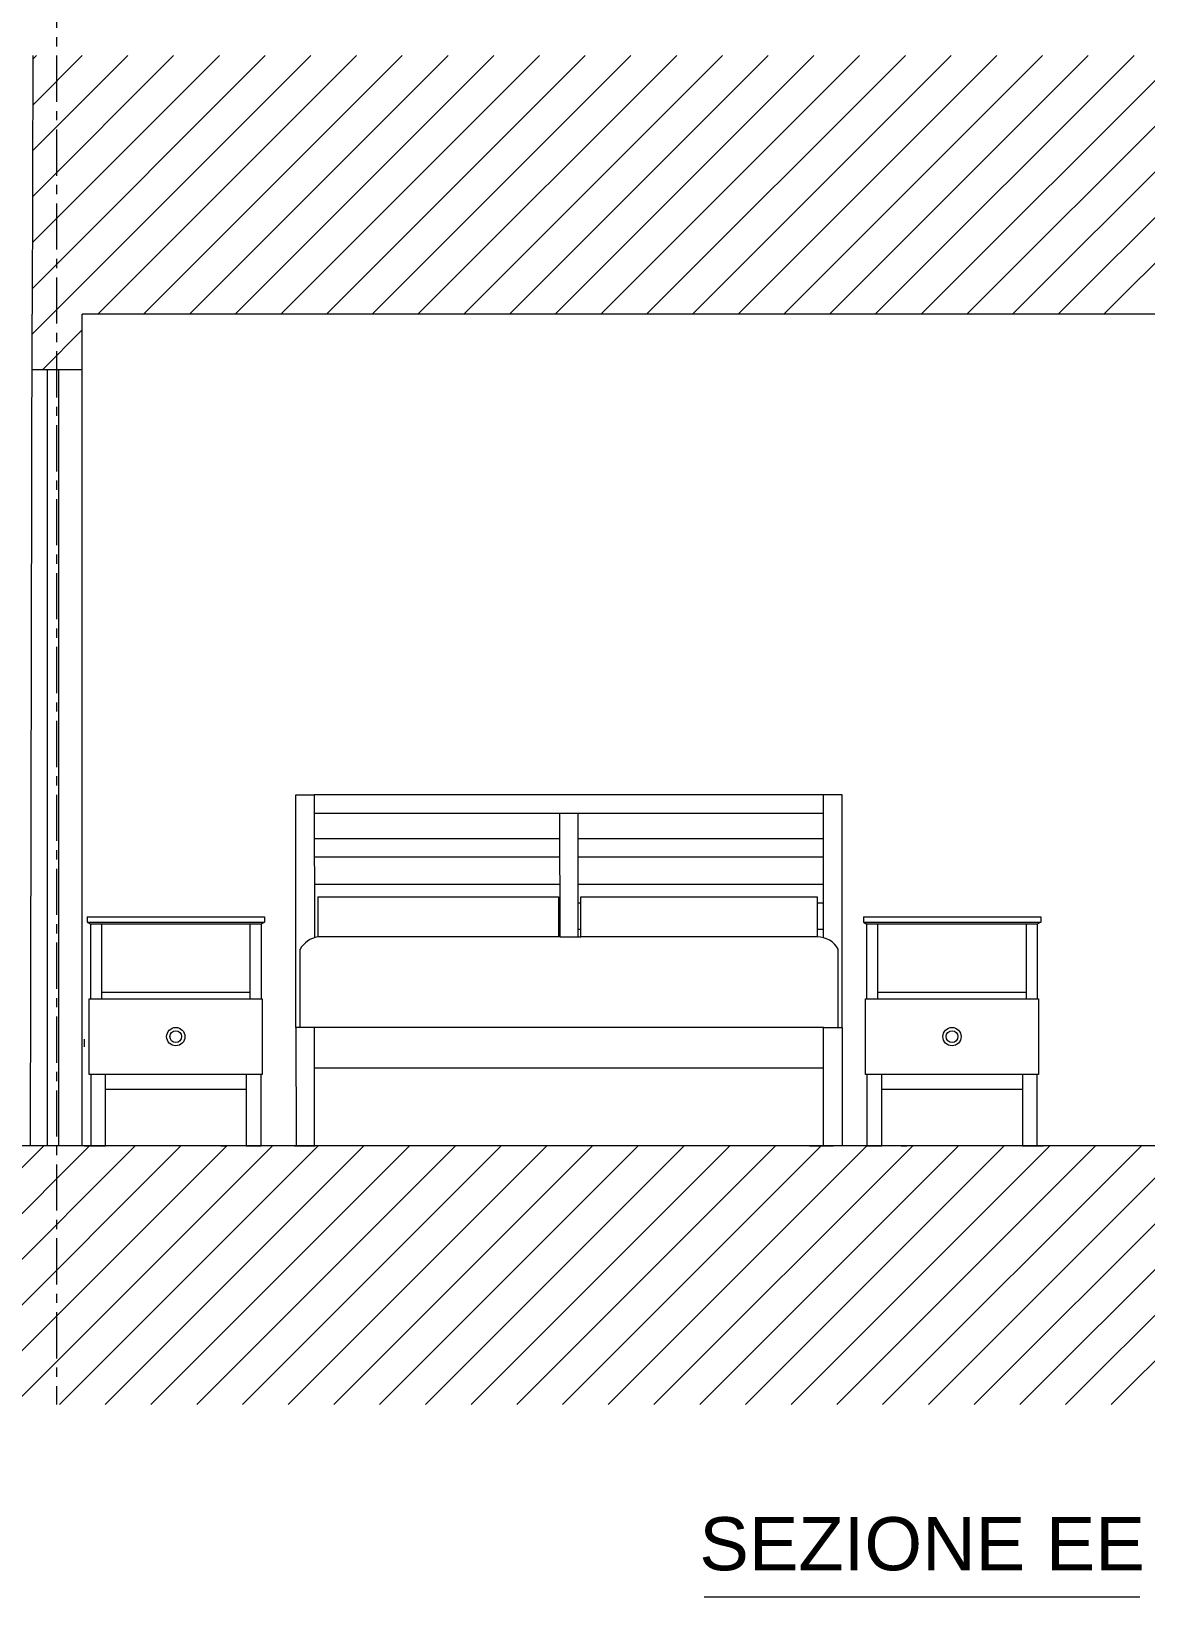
# Model space of a CAD drawing. Header units: centimetres. Extents: x 5667 to 17750, y 274 to 6203.
# Drawn here: x 10971.9 to 11273.5, y 5518 to 5941.6 of the extents above; entities that cross this region are included whole.
import ezdxf

# ---------------------------------------------------------------- set-up
doc = ezdxf.new("R2010")
doc.units = ezdxf.units.CM
doc.header["$MEASUREMENT"] = 0
doc.linetypes.add('CENTERX2', pattern=[4, 2.5, -0.5, 0.5, -0.5])
for name, color, linetype, lineweight in [('A-DOOR-FULL', 4, 'Continuous', 9), ('A-FURN', 8, 'Continuous', 9), ('A-WALL-FULL', 7, 'Continuous', 20), ('G-ANNO-DIM', 3, 'Continuous', 9)]:
    doc.layers.add(name, color=color, linetype=linetype, lineweight=lineweight)
doc.styles.add('underline', font='arial.ttf')

msp = doc.modelspace()

# ---------------------------------------------------------------- linework, layer by layer
at = {"layer": 'A-DOOR-FULL'}
for p, q in [((10976.18, 5849.99), (10976.18, 5639.99)), ((10979.39, 5639.99), (10979.39, 5849.99))]:
    msp.add_line(p, q, dxfattribs=at)
at = {"layer": 'A-FURN'}
for p, q in [((11043.47, 5671.99), (11043.47, 5734.99)), ((11043.47, 5734.99), (11048.47, 5734.99)), ((11186.29, 5734.99), (11048.47, 5734.99)), ((11048.47, 5734.99), (11048.51, 5696.32)), ((11191.29, 5734.99), (11186.29, 5734.99)), ((11186.29, 5696.32), (11186.29, 5734.99)), ((11191.29, 5671.99), (11191.29, 5734.99)), ((11048.48, 5729.99), (11186.29, 5729.99)), ((11115.03, 5696.57), (11114.92, 5729.99)), ((11119.92, 5696.57), (11119.92, 5729.99)), ((11048.49, 5723.18), (11114.92, 5723.18)), ((11119.92, 5723.18), (11186.29, 5723.18)), ((11048.49, 5718.18), (11114.92, 5718.18)), ((11119.92, 5718.18), (11186.29, 5718.18)), ((11048.51, 5710.76), (11114.92, 5710.76)), ((11119.92, 5710.76), (11186.3, 5710.76)), ((11049.45, 5707.36), (11114.54, 5707.36)), ((11049.45, 5707.36), (11049.45, 5696.57)), ((11114.54, 5707.36), (11114.54, 5696.57)), ((11114.54, 5705.76), (11115, 5705.76)), ((11119.92, 5705.76), (11120.61, 5705.76)), ((11120.61, 5707.36), (11184.6, 5707.36)), ((11120.61, 5696.56), (11120.61, 5707.36)), ((11184.6, 5707.36), (11184.6, 5696.57)), ((11184.6, 5705.76), (11186.3, 5705.76)), ((10987.03, 5701.99), (11035.03, 5701.99)), ((10987.03, 5701.99), (10987.03, 5700.49)), ((11035.03, 5701.99), (11035.03, 5700.49)), ((11197.08, 5701.99), (11245.08, 5701.99)), ((11197.08, 5701.99), (11197.08, 5700.49)), ((11245.08, 5701.99), (11245.08, 5700.49)), ((10987.03, 5700.49), (10987.99, 5699.99)), ((10987.03, 5700.49), (11035.03, 5700.49)), ((11034.07, 5699.99), (10987.99, 5699.99)), ((11035.03, 5700.49), (11034.07, 5699.99)), ((11114.54, 5698.67), (11115.02, 5698.67)), ((11119.92, 5698.67), (11120.61, 5698.67)), ((11184.6, 5698.67), (11186.32, 5698.67)), ((11197.08, 5700.49), (11198.04, 5699.99)), ((11197.08, 5700.49), (11245.08, 5700.49)), ((11244.12, 5699.99), (11198.04, 5699.99)), ((11245.08, 5700.49), (11244.12, 5699.99)), ((11044.65, 5671.99), (11044.65, 5693.2)), ((11115.03, 5696.57), (11049.45, 5696.57)), ((11115.03, 5696.57), (11120.61, 5696.57)), ((11184.6, 5696.57), (11120.61, 5696.56)), ((11190.28, 5672), (11190.28, 5693.21)), ((10990.88, 5681.56), (11031.18, 5681.56)), ((11200.93, 5681.56), (11241.22, 5681.56)), ((11043.47, 5671.99), (11043.56, 5639.99)), ((11048.56, 5671.99), (11043.47, 5671.99)), ((11186.29, 5671.99), (11048.56, 5671.99)), ((11048.56, 5639.99), (11048.56, 5671.99)), ((11186.29, 5639.99), (11186.29, 5671.99)), ((11186.29, 5671.99), (11191.29, 5671.99)), ((11191.29, 5671.99), (11191.29, 5639.99)), ((10986.24, 5668.82), (10986.24, 5666.82)), ((10987.99, 5659.31), (10987.99, 5639.99)), ((10991.99, 5639.99), (10991.99, 5659.31)), ((11030.07, 5659.31), (11030.07, 5639.99)), ((11034.07, 5639.99), (11034.07, 5659.31)), ((11186.29, 5660.99), (11048.56, 5660.99)), ((11198.04, 5659.31), (11198.04, 5639.99)), ((11202.04, 5639.99), (11202.04, 5659.31)), ((11240.12, 5659.31), (11240.12, 5639.99)), ((11244.12, 5639.99), (11244.12, 5659.31)), ((10991.99, 5655.31), (11030.07, 5655.31)), ((11202.04, 5655.31), (11240.12, 5655.31)), ((10986.24, 5639.99), (10987.82, 5639.99)), ((10987.99, 5639.99), (10991.99, 5639.99)), ((11023.17, 5639.99), (11024.74, 5639.99)), ((11030.07, 5639.99), (11034.07, 5639.99)), ((11043.14, 5639.99), (11048.77, 5639.99)), ((11043.14, 5639.99), (11048.77, 5639.99)), ((11043.56, 5639.99), (11048.56, 5639.99)), ((11182.52, 5639.99), (11188.87, 5639.99)), ((11191.29, 5639.99), (11186.29, 5639.99)), ((11198.04, 5639.99), (11202.04, 5639.99)), ((11207.27, 5639.99), (11208.85, 5639.99)), ((11240.12, 5639.99), (11244.12, 5639.99)), ((11244.2, 5639.99), (11245.77, 5639.99))]:
    msp.add_line(p, q, dxfattribs=at)
for points in [[(10987.99, 5679.81), (10987.99, 5699.99)], [(10990.88, 5699.99), (10990.88, 5679.81)], [(11031.18, 5679.81), (11031.18, 5699.99)], [(11034.07, 5699.99), (11034.07, 5679.81)], [(11198.04, 5679.81), (11198.04, 5699.99)], [(11200.93, 5699.99), (11200.93, 5679.81)], [(11241.22, 5679.81), (11241.22, 5699.99)], [(11244.12, 5699.99), (11244.12, 5679.81)]]:
    msp.add_lwpolyline(points, dxfattribs=at)
for points in [[(10987.59, 5679.81), (11034.42, 5679.81), (11034.42, 5659.31), (10987.59, 5659.31)], [(11197.64, 5679.81), (11244.47, 5679.81), (11244.47, 5659.31), (11197.64, 5659.31)]]:
    msp.add_lwpolyline(points, close=True, dxfattribs=at)
for centre, radius in [((11011.01, 5669.56), 2.47), ((11221.06, 5669.56), 2.47), ((11011.01, 5669.56), 1.59), ((11221.06, 5669.56), 1.59)]:
    msp.add_circle(centre, radius, dxfattribs=at)
for centre, radius, start, end in [((11050.87, 5689.44), 7.27, 101.2921, 148.8954), ((11184.47, 5689.87), 6.7, 29.893, 88.9578)]:
    msp.add_arc(centre, radius, start, end, dxfattribs=at)
at = {"layer": 'A-WALL-FULL', "color": 0, "linetype": 'Continuous'}
for p, q in [((10972.17, 5859.6), (11047.56, 5934.99)), ((10972.2, 5872), (11035.18, 5934.99)), ((10972.23, 5884.4), (11022.81, 5934.99)), ((10972.25, 5896.8), (11010.43, 5934.99)), ((10972.28, 5909.21), (10998.06, 5934.99)), ((10972.31, 5921.61), (10985.69, 5934.99)), ((10972.33, 5934.01), (10973.31, 5934.99)), ((10989.93, 5864.99), (11059.93, 5934.99)), ((11002.31, 5864.99), (11072.31, 5934.99)), ((11014.68, 5864.99), (11084.68, 5934.99)), ((11027.06, 5864.99), (11097.06, 5934.99)), ((11039.43, 5864.99), (11109.43, 5934.99)), ((11051.8, 5864.99), (11121.8, 5934.99)), ((11064.18, 5864.99), (11134.18, 5934.99)), ((11076.55, 5864.99), (11146.55, 5934.99)), ((11088.93, 5864.99), (11158.93, 5934.99)), ((11101.3, 5864.99), (11171.3, 5934.99)), ((11113.68, 5864.99), (11183.68, 5934.99)), ((11126.05, 5864.99), (11196.05, 5934.99)), ((11138.42, 5864.99), (11208.42, 5934.99)), ((11150.8, 5864.99), (11220.8, 5934.99)), ((11163.17, 5864.99), (11233.17, 5934.99)), ((11175.55, 5864.99), (11245.55, 5934.99)), ((11187.92, 5864.99), (11257.92, 5934.99)), ((11200.3, 5864.99), (11270.3, 5934.99)), ((11212.67, 5864.99), (11282.67, 5934.99)), ((11225.05, 5864.99), (11295.05, 5934.99)), ((11237.42, 5864.99), (11307.42, 5934.99)), ((11249.79, 5864.99), (11319.79, 5934.99)), ((11262.17, 5864.99), (11332.17, 5934.99)), ((10974.93, 5849.99), (10985.69, 5860.75)), ((10905.3, 5569.99), (10975.3, 5639.99)), ((10917.67, 5569.99), (10987.67, 5639.99)), ((10930.05, 5569.99), (11000.05, 5639.99)), ((10942.42, 5569.99), (11012.42, 5639.99)), ((10954.79, 5569.99), (11024.79, 5639.99)), ((10967.17, 5569.99), (11037.17, 5639.99)), ((10979.54, 5569.99), (11049.54, 5639.99)), ((10991.92, 5569.99), (11061.92, 5639.99)), ((11004.29, 5569.99), (11074.29, 5639.99)), ((11016.67, 5569.99), (11086.67, 5639.99)), ((11029.04, 5569.99), (11099.04, 5639.99)), ((11041.41, 5569.99), (11111.41, 5639.99)), ((11053.79, 5569.99), (11123.79, 5639.99)), ((11066.16, 5569.99), (11136.16, 5639.99)), ((11078.54, 5569.99), (11148.54, 5639.99)), ((11090.91, 5569.99), (11160.91, 5639.99)), ((11103.29, 5569.99), (11173.29, 5639.99)), ((11115.66, 5569.99), (11185.66, 5639.99)), ((11128.04, 5569.99), (11198.04, 5639.99)), ((11140.41, 5569.99), (11210.41, 5639.99)), ((11152.78, 5569.99), (11222.78, 5639.99)), ((11165.16, 5569.99), (11235.16, 5639.99)), ((11177.53, 5569.99), (11247.53, 5639.99)), ((11189.91, 5569.99), (11259.91, 5639.99)), ((11202.28, 5569.99), (11272.28, 5639.99)), ((11214.66, 5569.99), (11284.66, 5639.99)), ((11227.03, 5569.99), (11297.03, 5639.99)), ((11239.4, 5569.99), (11309.4, 5639.99)), ((11251.78, 5569.99), (11321.78, 5639.99)), ((11264.15, 5569.99), (11334.15, 5639.99))]:
    msp.add_line(p, q, dxfattribs=at)
at = {"layer": 'A-WALL-FULL'}
for p, q in [((10972.34, 5934.99), (10972.18, 5864.99)), ((10971.69, 5639.99), (10972.18, 5864.99)), ((11562.69, 5864.99), (10985.69, 5864.99)), ((10985.69, 5639.99), (10985.69, 5864.99)), ((10976.18, 5849.99), (10972.13, 5849.99)), ((10985.69, 5849.99), (10976.18, 5849.99)), ((10985.69, 5639.99), (10676.69, 5639.99)), ((11562.69, 5639.99), (10985.69, 5639.99))]:
    msp.add_line(p, q, dxfattribs=at)
at = {"layer": 'G-ANNO-DIM', "linetype": 'CENTERX2', "ltscale": 5}
msp.add_line((10978.69, 6134.99), (10978.69, 5569.99), dxfattribs=at)
at = {"layer": 'G-ANNO-DIM'}
msp.add_line((11153.97, 5518.01), (11271.86, 5518.01), dxfattribs=at)

# ---------------------------------------------------------------- texts
at = {"layer": 'G-ANNO-DIM', "style": 'underline'}
msp.add_text('SEZIONE EE', height=14.381, dxfattribs=at).set_placement((11152.68, 5525.15))

doc.saveas('drawing.dxf')
